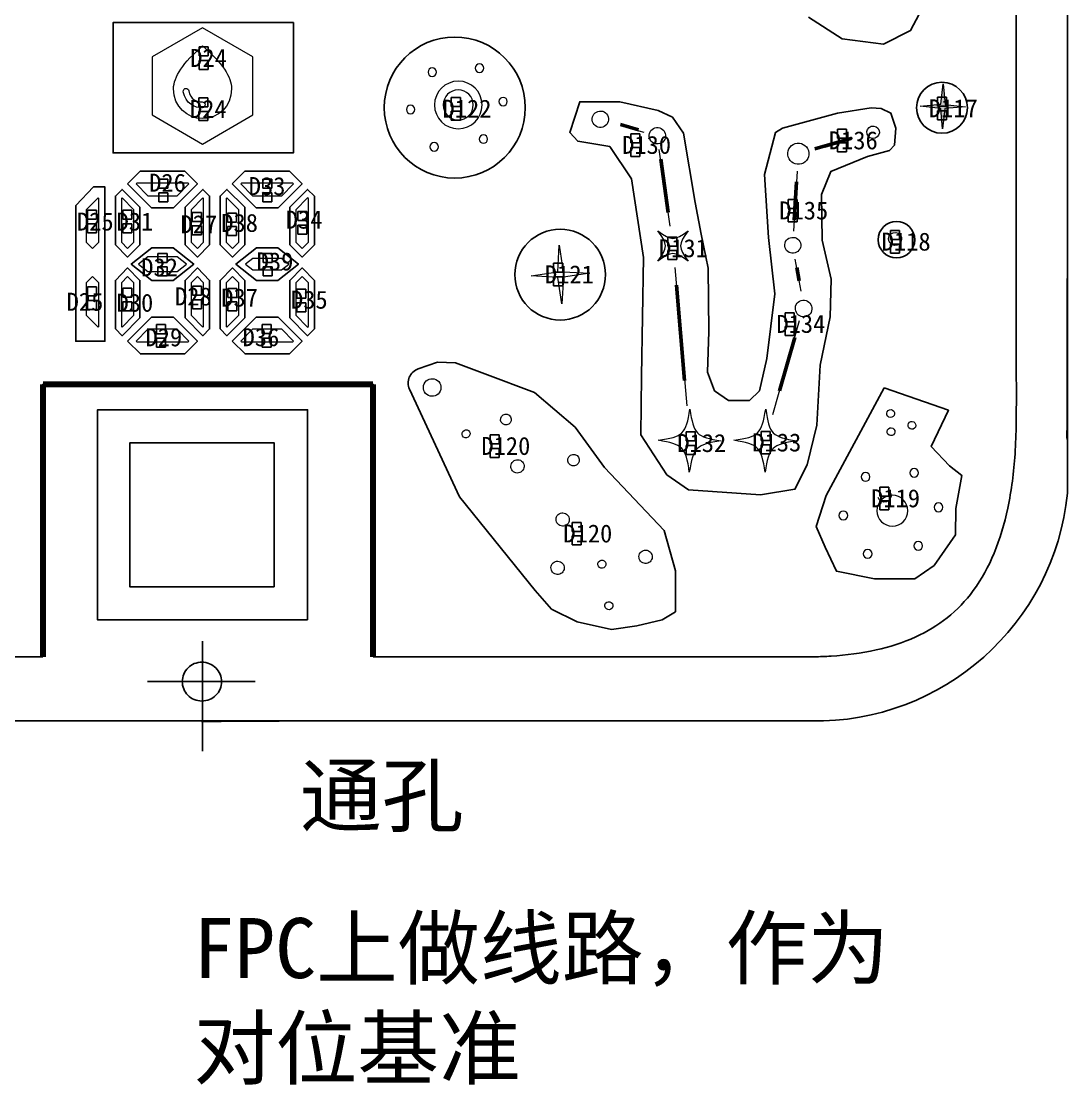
# Model space of a CAD drawing. Header units: millimetres. Extents: x -366 to 289, y -244 to 75.
# Drawn here: x 59.85 to 94.7, y -27.46 to 7.96 of the extents above; entities that cross this region are included whole.
import ezdxf

# ---------------------------------------------------------------- set-up
doc = ezdxf.new("R2010")
doc.units = ezdxf.units.MM
doc.header["$MEASUREMENT"] = 0
for name, pattern in [('AI-Linetype-12', [9.801, 6.125625, -1.225125, 1.225125, -1.225125]), ('AI-Linetype-15', [9.801, 6.125625, -1.225125, 1.225125, -1.225125]), ('CENTER', [0.6, 0.375, -0.075, 0.075, -0.075])]:
    doc.linetypes.add(name, pattern=pattern)
for name, color, linetype in [('_U+56FE_U+5C42 1', 7, 'Continuous'), ('DEFAULT_1', 7, 'CENTER'), ('图层1', 1, 'Continuous')]:
    doc.layers.add(name, color=color, linetype=linetype)
doc.layers.add('图层 1', color=7, linetype='Continuous', lineweight=0)
doc.styles.add('TEXTSTYLE_3', font='simfang.ttf')

# ---------------------------------------------------------------- blocks, each defined once
blk = doc.blocks.new('LED A')
at = {"layer": 'DEFAULT_1'}
for p, q in [((2529.621, 927.49), (2529.621, 927.19)), ((2529.922, 927.49), (2529.621, 927.49)), ((2529.621, 927.19), (2529.922, 927.19)), ((2529.922, 927.19), (2529.922, 927.49)), ((2529.621, 927.04), (2529.621, 926.74)), ((2529.922, 927.04), (2529.621, 927.04)), ((2529.922, 926.74), (2529.922, 927.04)), ((2529.621, 926.74), (2529.922, 926.74))]:
    blk.add_line(p, q, dxfattribs=at)
blk = doc.blocks.new('LEDA 23')
at = {"color": 5}
blk.add_blockref('LED A', (-807.49, -1266.865), dxfattribs=at)

msp = doc.modelspace()

# ---------------------------------------------------------------- hatches: boundary and pattern name
at = {"layer": '_U+56FE_U+5C42 1'}
h = msp.add_hatch(color=256, dxfattribs=at)
h.dxf.hatch_style = 2
h.paths.add_polyline_path([(90.535, 4.369), (90.474, 5.052), (89.793, 5.131), (90.476, 5.192), (90.555, 5.873), (90.617, 5.19), (91.297, 5.111), (90.615, 5.05)])

# ---------------------------------------------------------------- linework, layer by layer
for p, q in [((94.697, -7.758), (94.697, 36.862)), ((60.566, -13.21), (60.566, -4.133)), ((60.566, -4.133), (71.566, -4.133)), ((71.566, -13.21), (71.566, -4.133)), ((60.566, -13.21), (29.133, -13.21)), ((71.566, -13.21), (86.263, -13.21)), ((86.157, -15.345), (37.108, -15.345))]:
    msp.add_line(p, q)
at = {"const_width": 0.2}
for points in [[(60.566, -13.21), (60.566, -4.133)], [(60.566, -4.133), (71.566, -4.133)], [(71.566, -4.133), (71.566, -13.21)]]:
    msp.add_lwpolyline(points, dxfattribs=at)
for start, end in [(5.7728, 7.2079), (269.0055, 354.2272)]:
    msp.add_arc((86.303, -6.91), 8.436, start, end)
at = {"layer": '_U+56FE_U+5C42 1', "lineweight": 0}
for points in [[(64.212, 6.77), (64.212, 4.836), (65.886, 3.869), (67.561, 4.836), (67.561, 6.77), (65.886, 7.737)], [(64.212, 6.77), (64.212, 4.836), (65.886, 3.869), (67.561, 4.836), (67.561, 6.77), (65.886, 7.737)], [(90.474, 5.052), (89.793, 5.131), (90.476, 5.192), (90.555, 5.873), (90.617, 5.19), (91.297, 5.111), (90.615, 5.05), (90.535, 4.369)], [(77.722, -0.573), (76.834, -0.518), (77.714, -0.39), (77.769, 0.497), (77.897, -0.383), (78.784, -0.437), (77.904, -0.565), (77.85, -1.453)]]:
    msp.add_lwpolyline(points, close=True, dxfattribs=at)
at = {"layer": '_U+56FE_U+5C42 1', "lineweight": 50}
for points in [[(79.804, 4.521), (80.406, 4.337)], [(86.284, 3.706), (87.48, 4.053), (86.61, 3.8)], [(81.397, 1.59), (81.145, 3.369)], [(85.673, 2.613), (85.595, 1.338)], [(85.757, -0.691), (85.676, -0.241)], [(81.667, -0.837), (81.939, -4.009)], [(85.105, -4.346), (85.609, -2.572)]]:
    msp.add_lwpolyline(points, dxfattribs=at)
at = {"layer": '_U+56FE_U+5C42 1', "lineweight": 0}
for points in [[(80.25, 4.354), (80.589, 4.263)], [(81.461, 1.138), (81.1, 3.689)], [(85.694, 2.965), (85.572, 0.97)], [(85.819, -1.037), (85.626, 0.036)], [(81.616, -0.241), (82.011, -4.848)], [(84.881, -5.134), (85.771, -2.004)]]:
    msp.add_lwpolyline(points, dxfattribs=at)
at = {"layer": '_U+56FE_U+5C42 1', "lineweight": 25}
for points in [[(69.386, -11.979), (69.386, -4.979), (62.386, -4.979), (62.386, -11.979)], [(68.266, -10.879), (68.266, -6.079), (63.466, -6.079), (63.466, -10.879)]]:
    msp.add_lwpolyline(points, close=True, dxfattribs=at)
at = {"layer": '_U+56FE_U+5C42 1', "linetype": 'AI-Linetype-15', "lineweight": 25}
msp.add_lwpolyline([(65.886, -16.354), (65.886, -14.029), (65.886, -12.682)], dxfattribs=at)
at = {"layer": '_U+56FE_U+5C42 1', "linetype": 'AI-Linetype-12', "lineweight": 25}
msp.add_lwpolyline([(67.635, -14.029), (65.886, -14.029), (64.049, -14.029)], dxfattribs=at)
at = {"layer": '_U+56FE_U+5C42 1', "lineweight": 25}
for points, knots in [([(94.702, 18.616), (94.702, 17.485), (94.703, 16.354), (94.703, 15.223), (94.704, 14.008), (94.704, 12.793), (94.703, 11.579), (94.703, 10.382), (94.702, 9.185), (94.701, 7.987), (94.7, 6.739), (94.699, 5.49), (94.697, 4.242)], [24, 24, 24, 24, 25, 25, 25, 26, 26, 26, 27, 27, 27, 28, 28, 28, 28]), ([(92.992, -4.408), (92.991, -3.646), (92.99, -2.884), (92.99, -2.122), (92.989, -1.273), (92.99, -0.424), (92.99, 0.425), (92.99, 1.344), (92.99, 2.263), (92.99, 3.182), (92.99, 4.132), (92.991, 5.083), (92.991, 6.033), (92.991, 6.974), (92.991, 7.915), (92.991, 8.855)], [16, 16, 16, 16, 17, 17, 17, 18, 18, 18, 19, 19, 19, 20, 20, 20, 21, 21, 21, 21]), ([(94.697, 4.242), (94.695, 3.219), (94.694, 2.197), (94.692, 1.175), (94.691, 0.353), (94.691, -0.469), (94.689, -1.291)], [28, 28, 28, 28, 29, 29, 29, 30, 30, 30, 30]), ([(94.689, -1.291), (94.687, -2.144), (94.684, -2.997), (94.687, -3.849), (94.689, -4.517), (94.695, -5.184), (94.673, -5.851)], [30, 30, 30, 30, 31, 31, 31, 32, 32, 32, 32]), ([(88.32, -12.979), (88.773, -12.879), (89.218, -12.738), (89.64, -12.545), (90.013, -12.374), (90.369, -12.162), (90.691, -11.906), (91.017, -11.645), (91.308, -11.34), (91.556, -11.004)], [9, 9, 9, 9, 10, 10, 10, 11, 11, 11, 12, 12, 12, 12]), ([(86.263, -13.21), (86.449, -13.205), (86.634, -13.197), (86.819, -13.185), (87.323, -13.152), (87.827, -13.089), (88.32, -12.979)], [7.675486, 7.675486, 7.675486, 7.675486, 8, 8, 8, 9, 9, 9, 9]), ([(71.566, -13.213), (71.726, -13.213), (71.886, -13.213), (72.046, -13.212), (72.927, -13.212), (73.809, -13.212), (74.691, -13.211), (75.466, -13.211), (76.241, -13.21), (77.016, -13.21), (77.751, -13.211), (78.486, -13.211), (79.221, -13.211), (79.869, -13.212), (80.516, -13.212), (81.163, -13.212)], [0, 0, 0, 0, 1, 1, 1, 2, 2, 2, 3, 3, 3, 4, 4, 4, 5, 5, 5, 5])]:
    msp.add_open_spline(points, degree=3, knots=knots, dxfattribs=at)
at = {"layer": '_U+56FE_U+5C42 1', "lineweight": 0}
for points, knots in [([(65.886, 4.715), (65.379, 4.715), (64.919, 5.104), (64.919, 5.706), (64.919, 6.107), (65.242, 6.583), (65.886, 7.133)], [0, 0, 0, 0, 1, 1, 1, 2, 2, 2, 2]), ([(65.886, 4.715), (65.379, 4.715), (64.919, 5.104), (64.919, 5.706), (64.919, 6.107), (65.242, 6.583), (65.886, 7.133)], [0, 0, 0, 0, 1, 1, 1, 2, 2, 2, 2]), ([(65.886, 7.133), (66.53, 6.583), (66.853, 6.107), (66.853, 5.706), (66.853, 5.104), (66.394, 4.715), (65.886, 4.715)], [2, 2, 2, 2, 3, 3, 3, 4, 4, 4, 4]), ([(65.886, 7.133), (66.53, 6.583), (66.853, 6.107), (66.853, 5.706), (66.853, 5.104), (66.394, 4.715), (65.886, 4.715)], [2, 2, 2, 2, 3, 3, 3, 4, 4, 4, 4]), ([(73.678, 6.263), (73.678, 6.185), (73.615, 6.121), (73.537, 6.121), (73.459, 6.121), (73.395, 6.185), (73.395, 6.263), (73.395, 6.341), (73.459, 6.404), (73.537, 6.404), (73.615, 6.404), (73.678, 6.341), (73.678, 6.263)], [0, 0, 0, 0, 1, 1, 1, 2, 2, 2, 3, 3, 3, 4, 4, 4, 4]), ([(75.251, 6.394), (75.251, 6.316), (75.188, 6.252), (75.11, 6.252), (75.032, 6.252), (74.968, 6.316), (74.968, 6.394), (74.968, 6.472), (75.032, 6.535), (75.11, 6.535), (75.188, 6.535), (75.251, 6.472), (75.251, 6.394)], [0, 0, 0, 0, 1, 1, 1, 2, 2, 2, 3, 3, 3, 4, 4, 4, 4]), ([(65.264, 5.688), (65.281, 5.71), (65.307, 5.722), (65.334, 5.722), (65.379, 5.722), (65.415, 5.688), (65.424, 5.642)], [3, 3, 3, 3, 4, 4, 4, 5, 5, 5, 5]), ([(65.264, 5.688), (65.281, 5.71), (65.307, 5.722), (65.334, 5.722), (65.379, 5.722), (65.415, 5.688), (65.424, 5.642)], [3, 3, 3, 3, 4, 4, 4, 5, 5, 5, 5]), ([(65.264, 5.688), (65.281, 5.71), (65.307, 5.722), (65.334, 5.722), (65.379, 5.722), (65.415, 5.688), (65.424, 5.642)], [3, 3, 3, 3, 4, 4, 4, 5, 5, 5, 5]), ([(75.196, 5.169), (75.196, 4.731), (74.841, 4.376), (74.403, 4.376), (73.965, 4.376), (73.61, 4.731), (73.61, 5.169), (73.61, 5.607), (73.965, 5.962), (74.403, 5.962), (74.841, 5.962), (75.196, 5.607), (75.196, 5.169)], [0, 0, 0, 0, 1, 1, 1, 2, 2, 2, 3, 3, 3, 4, 4, 4, 4]), ([(74.903, 5.169), (74.903, 4.893), (74.679, 4.668), (74.403, 4.668), (74.126, 4.668), (73.902, 4.893), (73.902, 5.169), (73.902, 5.446), (74.126, 5.67), (74.403, 5.67), (74.679, 5.67), (74.903, 5.446), (74.903, 5.169)], [0, 0, 0, 0, 1, 1, 1, 2, 2, 2, 3, 3, 3, 4, 4, 4, 4]), ([(76.037, 5.28), (76.037, 5.202), (75.974, 5.138), (75.896, 5.138), (75.818, 5.138), (75.755, 5.202), (75.755, 5.28), (75.755, 5.358), (75.818, 5.421), (75.896, 5.421), (75.974, 5.421), (76.037, 5.358), (76.037, 5.28)], [0, 0, 0, 0, 1, 1, 1, 2, 2, 2, 3, 3, 3, 4, 4, 4, 4]), ([(72.957, 5.017), (72.957, 4.939), (72.894, 4.876), (72.816, 4.876), (72.738, 4.876), (72.675, 4.939), (72.675, 5.017), (72.675, 5.095), (72.738, 5.159), (72.816, 5.159), (72.894, 5.159), (72.957, 5.095), (72.957, 5.017)], [0, 0, 0, 0, 1, 1, 1, 2, 2, 2, 3, 3, 3, 4, 4, 4, 4]), ([(73.744, 3.772), (73.744, 3.694), (73.68, 3.631), (73.602, 3.631), (73.524, 3.631), (73.461, 3.694), (73.461, 3.772), (73.461, 3.85), (73.524, 3.914), (73.602, 3.914), (73.68, 3.914), (73.744, 3.85), (73.744, 3.772)], [0, 0, 0, 0, 1, 1, 1, 2, 2, 2, 3, 3, 3, 4, 4, 4, 4]), ([(75.382, 4.034), (75.382, 3.956), (75.319, 3.893), (75.241, 3.893), (75.163, 3.893), (75.099, 3.956), (75.099, 4.034), (75.099, 4.112), (75.163, 4.176), (75.241, 4.176), (75.319, 4.176), (75.382, 4.112), (75.382, 4.034)], [0, 0, 0, 0, 1, 1, 1, 2, 2, 2, 3, 3, 3, 4, 4, 4, 4]), ([(88.845, -5.232), (88.776, -5.253), (88.702, -5.215), (88.681, -5.146), (88.659, -5.077), (88.697, -5.004), (88.766, -4.982)], [1, 1, 1, 1, 2, 2, 2, 3, 3, 3, 3]), ([(88.117, -7.218), (88.117, -7.298), (88.052, -7.364), (87.972, -7.364), (87.891, -7.364), (87.826, -7.298), (87.826, -7.218), (87.826, -7.138), (87.891, -7.073), (87.972, -7.073), (88.052, -7.073), (88.117, -7.138), (88.117, -7.218)], [0, 0, 0, 0, 1, 1, 1, 2, 2, 2, 3, 3, 3, 4, 4, 4, 4]), ([(89.736, -7.083), (89.736, -7.164), (89.671, -7.229), (89.59, -7.229), (89.51, -7.229), (89.445, -7.164), (89.445, -7.083), (89.445, -7.003), (89.51, -6.938), (89.59, -6.938), (89.671, -6.938), (89.736, -7.003), (89.736, -7.083)], [0, 0, 0, 0, 1, 1, 1, 2, 2, 2, 3, 3, 3, 4, 4, 4, 4]), ([(89.378, -8.344), (89.378, -8.628), (89.147, -8.859), (88.863, -8.859), (88.578, -8.859), (88.347, -8.628), (88.347, -8.344), (88.347, -8.059), (88.578, -7.828), (88.863, -7.828), (89.147, -7.828), (89.378, -8.059), (89.378, -8.344)], [0, 0, 0, 0, 1, 1, 1, 2, 2, 2, 3, 3, 3, 4, 4, 4, 4]), ([(90.545, -8.23), (90.545, -8.31), (90.48, -8.375), (90.4, -8.375), (90.319, -8.375), (90.254, -8.31), (90.254, -8.23), (90.254, -8.15), (90.319, -8.084), (90.4, -8.084), (90.48, -8.084), (90.545, -8.15), (90.545, -8.23)], [0, 0, 0, 0, 1, 1, 1, 2, 2, 2, 3, 3, 3, 4, 4, 4, 4]), ([(87.375, -8.5), (87.375, -8.58), (87.31, -8.645), (87.23, -8.645), (87.15, -8.645), (87.084, -8.58), (87.084, -8.5), (87.084, -8.419), (87.15, -8.354), (87.23, -8.354), (87.31, -8.354), (87.375, -8.419), (87.375, -8.5)], [0, 0, 0, 0, 1, 1, 1, 2, 2, 2, 3, 3, 3, 4, 4, 4, 4]), ([(89.871, -9.511), (89.871, -9.592), (89.806, -9.657), (89.725, -9.657), (89.645, -9.657), (89.58, -9.592), (89.58, -9.511), (89.58, -9.431), (89.645, -9.366), (89.725, -9.366), (89.806, -9.366), (89.871, -9.431), (89.871, -9.511)], [0, 0, 0, 0, 1, 1, 1, 2, 2, 2, 3, 3, 3, 4, 4, 4, 4]), ([(88.185, -9.781), (88.185, -9.861), (88.119, -9.927), (88.039, -9.927), (87.959, -9.927), (87.894, -9.861), (87.894, -9.781), (87.894, -9.701), (87.959, -9.636), (88.039, -9.636), (88.119, -9.636), (88.185, -9.701), (88.185, -9.781)], [0, 0, 0, 0, 1, 1, 1, 2, 2, 2, 3, 3, 3, 4, 4, 4, 4])]:
    msp.add_open_spline(points, degree=3, knots=knots, dxfattribs=at)
for points in [[(65.243, 5.61), (65.239, 5.638), (65.246, 5.666), (65.264, 5.688)], [(65.243, 5.61), (65.239, 5.638), (65.246, 5.666), (65.264, 5.688)], [(65.243, 5.61), (65.239, 5.638), (65.246, 5.666), (65.264, 5.688)], [(65.879, 5.079), (65.618, 5.062), (65.313, 5.219), (65.243, 5.61)], [(65.879, 5.079), (65.618, 5.062), (65.313, 5.219), (65.243, 5.61)], [(65.879, 5.079), (65.618, 5.062), (65.313, 5.219), (65.243, 5.61)], [(65.424, 5.642), (65.475, 5.356), (65.704, 5.258), (65.87, 5.272)], [(65.424, 5.642), (65.475, 5.356), (65.704, 5.258), (65.87, 5.272)], [(65.424, 5.642), (65.475, 5.356), (65.704, 5.258), (65.87, 5.272)], [(65.87, 5.272), (65.923, 5.275), (65.967, 5.231), (65.967, 5.175)], [(65.87, 5.272), (65.923, 5.275), (65.967, 5.231), (65.967, 5.175)], [(65.87, 5.272), (65.923, 5.275), (65.967, 5.231), (65.967, 5.175)], [(65.967, 5.175), (65.967, 5.124), (65.927, 5.081), (65.879, 5.079)], [(65.967, 5.175), (65.967, 5.124), (65.927, 5.081), (65.879, 5.079)], [(65.967, 5.175), (65.967, 5.124), (65.927, 5.081), (65.879, 5.079)], [(79.053, 4.956), (79.197, 5.001), (79.351, 4.921), (79.396, 4.776)], [(78.874, 4.612), (78.828, 4.757), (78.909, 4.91), (79.053, 4.956)], [(79.217, 4.433), (79.073, 4.388), (78.919, 4.468), (78.874, 4.612)], [(79.396, 4.776), (79.441, 4.632), (79.361, 4.478), (79.217, 4.433)], [(80.774, 4.06), (80.729, 4.205), (80.809, 4.358), (80.954, 4.404)], [(80.954, 4.404), (81.098, 4.449), (81.252, 4.369), (81.297, 4.224)], [(88.023, 4.199), (87.989, 4.308), (88.05, 4.425), (88.16, 4.459)], [(88.16, 4.459), (88.269, 4.493), (88.386, 4.433), (88.42, 4.323)], [(88.42, 4.323), (88.454, 4.214), (88.393, 4.097), (88.284, 4.063)], [(81.117, 3.881), (80.973, 3.836), (80.819, 3.916), (80.774, 4.06)], [(81.297, 4.224), (81.342, 4.08), (81.262, 3.927), (81.117, 3.881)], [(85.624, 3.882), (85.81, 3.94), (86.009, 3.836), (86.067, 3.65)], [(88.284, 4.063), (88.174, 4.029), (88.058, 4.089), (88.023, 4.199)], [(85.393, 3.439), (85.334, 3.625), (85.438, 3.823), (85.624, 3.882)], [(86.067, 3.65), (86.126, 3.464), (86.022, 3.266), (85.836, 3.207)], [(85.836, 3.207), (85.65, 3.149), (85.451, 3.252), (85.393, 3.439)], [(81.046, -0.034), (81.387, 0.426), (81.387, 0.523), (81.046, 0.983)], [(81.046, 0.983), (81.506, 0.642), (81.603, 0.642), (82.063, 0.983)], [(82.063, 0.983), (81.722, 0.523), (81.722, 0.426), (82.063, -0.034)], [(85.289, 0.415), (85.245, 0.556), (85.323, 0.705), (85.463, 0.749)], [(85.463, 0.749), (85.604, 0.793), (85.754, 0.715), (85.798, 0.575)], [(88.744, 0.641), (88.708, 0.757), (88.772, 0.879), (88.888, 0.915)], [(88.888, 0.915), (89.003, 0.952), (89.125, 0.888), (89.162, 0.772)], [(89.162, 0.772), (89.198, 0.657), (89.134, 0.535), (89.018, 0.499)], [(85.623, 0.241), (85.483, 0.197), (85.333, 0.275), (85.289, 0.415)], [(85.798, 0.575), (85.842, 0.434), (85.764, 0.285), (85.623, 0.241)], [(89.018, 0.499), (88.903, 0.462), (88.78, 0.526), (88.744, 0.641)], [(82.063, -0.034), (81.603, 0.307), (81.506, 0.307), (81.046, -0.034)], [(85.642, -1.692), (85.596, -1.546), (85.678, -1.391), (85.824, -1.345)], [(85.824, -1.345), (85.97, -1.299), (86.126, -1.38), (86.171, -1.526)], [(85.99, -1.874), (85.844, -1.92), (85.688, -1.838), (85.642, -1.692)], [(86.171, -1.526), (86.217, -1.672), (86.136, -1.828), (85.99, -1.874)], [(73.359, -4.474), (73.229, -4.378), (73.202, -4.194), (73.299, -4.064)], [(73.299, -4.064), (73.395, -3.934), (73.579, -3.907), (73.709, -4.003)], [(73.709, -4.003), (73.839, -4.1), (73.866, -4.284), (73.77, -4.414)], [(73.77, -4.414), (73.673, -4.544), (73.489, -4.571), (73.359, -4.474)], [(81.058, -5.997), (81.888, -5.883), (81.989, -5.784), (82.121, -4.957)], [(82.121, -4.957), (82.236, -5.786), (82.334, -5.887), (83.162, -6.019)], [(83.58, -5.998), (84.41, -5.883), (84.511, -5.784), (84.643, -4.957)], [(84.643, -4.957), (84.757, -5.786), (84.856, -5.887), (85.684, -6.019)], [(75.884, -5.452), (75.805, -5.393), (75.788, -5.28), (75.847, -5.2)], [(75.847, -5.2), (75.907, -5.12), (76.019, -5.104), (76.099, -5.163)], [(76.099, -5.163), (76.179, -5.223), (76.195, -5.335), (76.136, -5.415)], [(88.766, -4.982), (88.835, -4.961), (88.909, -4.999), (88.931, -5.068)], [(88.931, -5.068), (88.952, -5.137), (88.914, -5.21), (88.845, -5.232)], [(74.554, -5.702), (74.599, -5.642), (74.683, -5.63), (74.743, -5.674)], [(76.136, -5.415), (76.077, -5.495), (75.964, -5.511), (75.884, -5.452)], [(88.69, -5.752), (88.668, -5.683), (88.707, -5.609), (88.776, -5.588)], [(88.776, -5.588), (88.845, -5.566), (88.918, -5.604), (88.94, -5.673)], [(89.389, -5.536), (89.367, -5.467), (89.405, -5.393), (89.474, -5.372)], [(89.553, -5.622), (89.484, -5.643), (89.41, -5.605), (89.389, -5.536)], [(89.474, -5.372), (89.543, -5.35), (89.617, -5.389), (89.638, -5.457)], [(89.638, -5.457), (89.66, -5.526), (89.622, -5.6), (89.553, -5.622)], [(74.582, -5.891), (74.522, -5.847), (74.51, -5.762), (74.554, -5.702)], [(74.771, -5.863), (74.726, -5.923), (74.642, -5.936), (74.582, -5.891)], [(74.743, -5.674), (74.803, -5.719), (74.815, -5.804), (74.771, -5.863)], [(82.099, -7.059), (81.984, -6.23), (81.886, -6.129), (81.058, -5.997)], [(83.162, -6.019), (82.332, -6.134), (82.231, -6.232), (82.099, -7.059)], [(84.621, -7.06), (84.506, -6.23), (84.408, -6.129), (83.58, -5.998)], [(85.684, -6.019), (84.854, -6.134), (84.753, -6.232), (84.621, -7.06)], [(88.854, -5.837), (88.785, -5.859), (88.712, -5.82), (88.69, -5.752)], [(88.94, -5.673), (88.961, -5.742), (88.923, -5.816), (88.854, -5.837)], [(76.199, -6.734), (76.271, -6.636), (76.41, -6.615), (76.509, -6.688)], [(76.509, -6.688), (76.607, -6.761), (76.627, -6.9), (76.554, -6.998)], [(78.127, -6.815), (78.041, -6.751), (78.023, -6.629), (78.087, -6.543)], [(78.087, -6.543), (78.151, -6.458), (78.272, -6.44), (78.358, -6.504)], [(78.358, -6.504), (78.444, -6.568), (78.462, -6.689), (78.398, -6.775)], [(76.244, -7.044), (76.146, -6.971), (76.126, -6.832), (76.199, -6.734)], [(76.554, -6.998), (76.481, -7.096), (76.342, -7.117), (76.244, -7.044)], [(78.398, -6.775), (78.334, -6.861), (78.213, -6.878), (78.127, -6.815)], [(88.809, -7.775), (88.845, -7.89), (88.781, -8.012), (88.665, -8.049)], [(88.665, -8.049), (88.55, -8.085), (88.428, -8.021), (88.391, -7.906)], [(77.702, -8.503), (77.775, -8.404), (77.914, -8.384), (78.012, -8.457)], [(78.012, -8.457), (78.11, -8.53), (78.131, -8.669), (78.058, -8.767)], [(77.748, -8.812), (77.649, -8.739), (77.629, -8.601), (77.702, -8.503)], [(78.058, -8.767), (77.985, -8.865), (77.846, -8.885), (77.748, -8.812)], [(80.51, -10.054), (80.412, -9.981), (80.392, -9.842), (80.465, -9.744)], [(80.465, -9.744), (80.538, -9.646), (80.677, -9.625), (80.775, -9.698)], [(80.775, -9.698), (80.873, -9.772), (80.893, -9.91), (80.82, -10.008)], [(77.58, -10.423), (77.482, -10.35), (77.462, -10.211), (77.535, -10.113)], [(77.535, -10.113), (77.608, -10.014), (77.746, -9.994), (77.845, -10.067)], [(77.845, -10.067), (77.943, -10.14), (77.963, -10.279), (77.89, -10.377)], [(79.106, -10.231), (79.046, -10.187), (79.034, -10.102), (79.078, -10.042)], [(79.078, -10.042), (79.123, -9.983), (79.207, -9.97), (79.267, -10.015)], [(79.295, -10.204), (79.25, -10.263), (79.166, -10.276), (79.106, -10.231)], [(79.267, -10.015), (79.327, -10.059), (79.339, -10.144), (79.295, -10.204)], [(80.82, -10.008), (80.747, -10.107), (80.609, -10.127), (80.51, -10.054)], [(77.89, -10.377), (77.817, -10.475), (77.678, -10.496), (77.58, -10.423)], [(79.339, -11.614), (79.279, -11.569), (79.267, -11.485), (79.311, -11.425)], [(79.311, -11.425), (79.356, -11.365), (79.44, -11.352), (79.5, -11.397)], [(79.528, -11.586), (79.483, -11.646), (79.399, -11.658), (79.339, -11.614)], [(79.5, -11.397), (79.56, -11.441), (79.572, -11.526), (79.528, -11.586)]]:
    msp.add_open_spline(points, degree=3, dxfattribs=at)
at = {"layer": '_U+56FE_U+5C42 1', "lineweight": 25}
for points in [[(92.948, -6.452), (92.993, -5.772), (92.992, -5.09), (92.992, -4.408)], [(92.706, -8.259), (92.832, -7.663), (92.908, -7.058), (92.948, -6.452)], [(92.249, -9.761), (92.45, -9.276), (92.597, -8.771), (92.706, -8.259)], [(91.556, -11.004), (91.839, -10.621), (92.066, -10.2), (92.249, -9.761)], [(60.566, -13.21), (59.552, -13.209), (58.538, -13.209), (57.524, -13.211)], [(65.611, -13.436), (65.533, -13.468), (65.462, -13.515), (65.402, -13.575)], [(65.866, -13.387), (65.78, -13.388), (65.692, -13.404), (65.611, -13.436)], [(66.12, -13.439), (66.04, -13.406), (65.953, -13.389), (65.866, -13.387)], [(66.328, -13.58), (66.269, -13.52), (66.198, -13.472), (66.12, -13.439)], [(65.26, -13.784), (65.228, -13.861), (65.211, -13.946), (65.209, -14.03)], [(65.402, -13.575), (65.342, -13.634), (65.293, -13.706), (65.26, -13.784)], [(66.47, -13.79), (66.437, -13.712), (66.388, -13.64), (66.328, -13.58)], [(66.52, -14.036), (66.518, -13.952), (66.502, -13.868), (66.47, -13.79)], [(65.209, -14.03), (65.21, -14.114), (65.225, -14.2), (65.257, -14.278)], [(66.471, -14.28), (66.503, -14.203), (66.519, -14.119), (66.52, -14.036)], [(65.257, -14.278), (65.289, -14.357), (65.337, -14.429), (65.397, -14.489)], [(65.397, -14.489), (65.457, -14.549), (65.528, -14.597), (65.605, -14.629)], [(66.119, -14.63), (66.198, -14.598), (66.27, -14.549), (66.33, -14.489)], [(66.33, -14.489), (66.39, -14.43), (66.439, -14.358), (66.471, -14.28)], [(65.605, -14.629), (65.686, -14.663), (65.775, -14.678), (65.862, -14.681)], [(65.862, -14.681), (65.949, -14.679), (66.037, -14.663), (66.119, -14.63)], [(69.303, -15.342), (68.153, -15.346), (67.004, -15.353), (65.854, -15.361)]]:
    msp.add_open_spline(points, degree=3, dxfattribs=at)
at = {"layer": 'Defpoints', "color": 6}
for p, q in [((73.069, -3.617), (73.713, -3.393)), ((73.713, -3.393), (74.308, -3.417)), ((74.308, -3.417), (75.284, -3.786)), ((75.284, -3.786), (76.939, -4.411)), ((74.442, -7.879), (72.779, -4.3)), ((76.939, -4.411), (78.297, -5.559)), ((78.297, -5.559), (79.275, -6.905)), ((79.275, -6.905), (81.263, -9)), ((76.963, -11.005), (74.442, -7.879)), ((81.263, -9), (81.638, -10.341)), ((81.638, -10.341), (81.638, -11.248)), ((77.513, -11.618), (76.963, -11.005)), ((81.638, -11.248), (81.638, -11.713)), ((78.366, -12.04), (77.513, -11.618)), ((79.504, -12.299), (78.366, -12.04)), ((81.192, -11.971), (80.348, -12.178)), ((81.638, -11.713), (81.192, -11.971)), ((80.348, -12.178), (79.504, -12.299))]:
    msp.add_line(p, q, dxfattribs=at)
msp.add_lwpolyline([(86.074, 8.091), (87.186, 7.375), (88.569, 7.19), (89.471, 7.647), (89.755, 8.19)], dxfattribs=at)
for points in [[(68.913, 7.913), (68.913, 3.572), (62.905, 3.572), (62.905, 7.913)], [(81.064, 4.982), (81.537, 4.767), (81.903, 4.229), (82.292, 1.922), (82.499, 0.869), (82.722, -0.27), (82.751, -2.373), (82.7, -3.724), (82.942, -4.349), (83.407, -4.671), (84.103, -4.671), (84.436, -4.349), (84.678, -3.27), (84.951, -1.119), (84.739, 0.759), (84.598, 2.85), (84.972, 4.253), (85.204, 4.394), (87.032, 4.899), (88.152, 5.07), (88.485, 5.05), (88.808, 4.899), (88.979, 4.395), (88.929, 3.828), (88.767, 3.657), (88.03, 3.455), (86.809, 2.949), (86.506, 2.183), (86.527, 0.668), (86.819, -0.635), (86.788, -1.887), (86.456, -3.492), (86.344, -5.49), (86.021, -6.814), (85.617, -7.63), (84.467, -7.812), (82.075, -7.651), (81.349, -7.146), (80.481, -5.814), (80.511, -3.865), (80.573, 0.094), (80.168, 2.709), (79.451, 3.788), (78.381, 3.959), (78.119, 4.252), (78.448, 5.276), (79.789, 5.269)], [(63.389, 2.539), (64.183, 1.745), (64.919, 1.745), (65.713, 2.539), (65.29, 2.967), (63.812, 2.967)], [(66.876, 2.539), (67.671, 1.745), (68.406, 1.745), (69.201, 2.539), (68.777, 2.967), (67.299, 2.967)], [(62.258, 2.439), (61.66, 1.817), (61.66, -2.702), (62.631, -2.702), (62.631, 2.439)], [(62.98, 0.515), (63.39, 0.104), (63.801, 0.514), (63.801, 1.763), (63.206, 2.358), (62.98, 2.132)], [(65.301, 0.514), (65.712, 0.104), (66.122, 0.515), (66.122, 2.132), (65.895, 2.358), (65.301, 1.763)], [(66.467, 0.514), (66.878, 0.104), (67.289, 0.514), (67.289, 1.763), (66.694, 2.358), (66.467, 2.132)], [(68.788, 0.514), (69.199, 0.104), (69.61, 0.514), (69.61, 2.132), (69.383, 2.357), (68.788, 1.763)], [(64.199, 0.411), (63.51, -0.13), (64.199, -0.672), (64.903, -0.672), (65.593, -0.13), (64.902, 0.411)], [(67.687, 0.411), (66.997, -0.13), (67.686, -0.672), (68.39, -0.672), (69.08, -0.13), (68.39, 0.411)], [(62.98, -2.287), (63.206, -2.514), (63.801, -1.918), (63.801, -0.671), (63.39, -0.259), (62.98, -0.671)], [(65.301, -1.918), (65.896, -2.514), (66.122, -2.287), (66.122, -0.671), (65.712, -0.26), (65.301, -0.671)], [(66.467, -2.287), (66.693, -2.514), (67.289, -1.918), (67.289, -0.671), (66.878, -0.26), (66.467, -0.671)], [(68.788, -1.918), (69.383, -2.514), (69.61, -2.287), (69.61, -0.671), (69.199, -0.26), (68.788, -0.671)], [(63.39, -2.696), (64.185, -1.902), (64.92, -1.902), (65.714, -2.696), (65.291, -3.124), (63.813, -3.124)], [(66.877, -2.696), (67.672, -1.902), (68.407, -1.902), (69.202, -2.696), (68.778, -3.124), (67.301, -3.124)], [(88.584, -4.246), (90.732, -4.995), (90.16, -6.209), (90.76, -6.849), (91.174, -7.168), (90.973, -8.264), (90.96, -9.143), (90.253, -10.169), (89.613, -10.609), (88.267, -10.609), (87, -10.356), (86.627, -9.557), (86.32, -8.864), (86.653, -7.836)]]:
    msp.add_lwpolyline(points, close=True, dxfattribs=at)
for centre, radius in [((74.286, 5.082), 2.347), ((90.514, 5.077), 0.848), ((88.999, 0.681), 0.608)]:
    msp.add_circle(centre, radius, dxfattribs=at)
at = {"layer": 'Defpoints'}
msp.add_circle((77.797, -0.482), 1.511, dxfattribs=at)
at = {"layer": 'Defpoints', "color": 6}
msp.add_arc((73.233, -4.089), 0.5, 109.1209, 204.9094, dxfattribs=at)
at = {"layer": '图层 1'}
for points in [[(63.671, 2.54), (64.066, 2.145), (65.036, 2.145), (65.431, 2.54), (65.405, 2.567), (63.697, 2.567)], [(67.158, 2.54), (67.554, 2.145), (68.523, 2.145), (68.919, 2.54), (68.892, 2.567), (67.185, 2.567)], [(62.01, 0.597), (62.221, 0.387), (62.431, 0.597), (62.431, 2.049), (62.405, 2.075), (62.01, 1.68)], [(63.18, 0.597), (63.39, 0.387), (63.601, 0.597), (63.601, 1.68), (63.206, 2.075), (63.18, 2.049)], [(65.501, 0.597), (65.712, 0.387), (65.922, 0.597), (65.922, 2.049), (65.896, 2.075), (65.501, 1.68)], [(66.667, 0.597), (66.878, 0.387), (67.089, 0.597), (67.089, 1.68), (66.693, 2.075), (66.667, 2.049)], [(68.988, 0.597), (69.199, 0.387), (69.41, 0.597), (69.41, 2.049), (69.383, 2.075), (68.988, 1.68)], [(63.753, -0.13), (64.06, -0.372), (65.042, -0.372), (65.35, -0.13), (65.042, 0.111), (64.06, 0.111)], [(67.321, -0.13), (67.565, -0.322), (68.512, -0.322), (68.756, -0.13), (68.512, 0.061), (67.565, 0.061)], [(62.01, -1.835), (62.405, -2.231), (62.431, -2.204), (62.431, -0.754), (62.22, -0.543), (62.01, -0.754)], [(63.18, -2.204), (63.206, -2.231), (63.601, -1.835), (63.601, -0.754), (63.39, -0.543), (63.18, -0.754)], [(65.501, -1.835), (65.896, -2.231), (65.922, -2.204), (65.922, -0.754), (65.712, -0.543), (65.501, -0.754)], [(66.667, -2.204), (66.693, -2.231), (67.089, -1.835), (67.089, -0.754), (66.878, -0.543), (66.667, -0.754)], [(68.988, -1.835), (69.383, -2.231), (69.41, -2.204), (69.41, -0.754), (69.199, -0.543), (68.988, -0.754)], [(63.671, -2.696), (63.697, -2.722), (65.405, -2.722), (65.431, -2.696), (65.036, -2.3), (64.066, -2.3)], [(67.159, -2.696), (67.185, -2.722), (68.892, -2.722), (68.918, -2.696), (68.523, -2.3), (67.554, -2.3)]]:
    msp.add_lwpolyline(points, close=True, dxfattribs=at)

# ---------------------------------------------------------------- block references
at = {"color": 6}
for p in [(-1656.364, 346.477), (-1656.374, 344.779), (-1647.96, 344.789), (-1631.763, 344.801), (-1635.095, 343.735), (-1641.98, 343.582), (-1636.745, 341.399), (-1640.753, 340.143), (-1633.334, 340.361), (-1644.551, 339.271), (-1636.841, 337.621), (-1646.668, 333.557), (-1640.141, 333.654), (-1637.643, 333.673), (-1633.687, 331.814), (-1643.937, 330.642)]:
    msp.add_blockref('LEDA 23', p, dxfattribs=at)
for p in [(-2465.193, -924.795), (-2461.724, -924.795), (-2467.572, -925.829), (-2466.39, -925.829), (-2464.077, -925.899), (-2462.904, -925.921), (-2460.561, -925.873), (-2465.221, -927.262), (-2461.716, -927.262), (-2467.565, -928.377), (-2466.395, -928.425), (-2464.073, -928.355), (-2462.892, -928.431), (-2460.593, -928.455), (-2465.275, -929.637), (-2461.748, -929.635)]:
    msp.add_blockref('LED A', p)

# ---------------------------------------------------------------- texts
at = {"insert": (69.127, -16.829), "char_height": 2, "width": 25.70149, "attachment_point": 1, "style": 'TEXTSTYLE_3'}
msp.add_mtext('{\\fSTFangsong|b0|i0|c134|p2;通孔}', dxfattribs=at)
at = {"insert": (65.583, -21.906), "char_height": 2, "width": 25.70149, "attachment_point": 1}
msp.add_mtext('FPC{\\fFangSong|b0|i0|c134|p34;上做线路，作为对位基准}', dxfattribs=at)
at = {"layer": '图层1', "color": 2, "char_height": 0.6, "width": 0.28307, "attachment_point": 1, "style": 'TEXTSTYLE_3'}
for s, insert in [('D24', (65.474, 7.035)), ('D24', (65.464, 5.336)), ('D122', (73.878, 5.347)), ('D117', (90.076, 5.358)), ('D136', (86.744, 4.292)), ('D130', (79.858, 4.14)), ('D26', (64.106, 2.88)), ('D33', (67.422, 2.768)), ('D135', (85.094, 1.956)), ('D25', (61.7, 1.587)), ('D31', (63.02, 1.587)), ('D27', (65.151, 1.498)), ('D38', (66.507, 1.543)), ('D34', (68.654, 1.65)), ('D118', (88.505, 0.919)), ('D131', (81.086, 0.7)), ('D32', (63.841, 0.064)), ('D39', (67.686, 0.26)), ('D121', (77.288, -0.172)), ('D28', (64.966, -0.906)), ('D37', (66.507, -0.945)), ('D35', (68.828, -1.015)), ('D25', (61.356, -1.084)), ('D30', (63.02, -1.117)), ('D134', (84.998, -1.821)), ('D29', (63.983, -2.268)), ('D36', (67.217, -2.265)), ('D120', (75.171, -5.885)), ('D132', (81.697, -5.788)), ('D133', (84.196, -5.769)), ('D119', (88.152, -7.628)), ('D120', (77.901, -8.801))]:
    msp.add_mtext(s, dxfattribs=dict(at, insert=insert))

doc.saveas('drawing.dxf')
